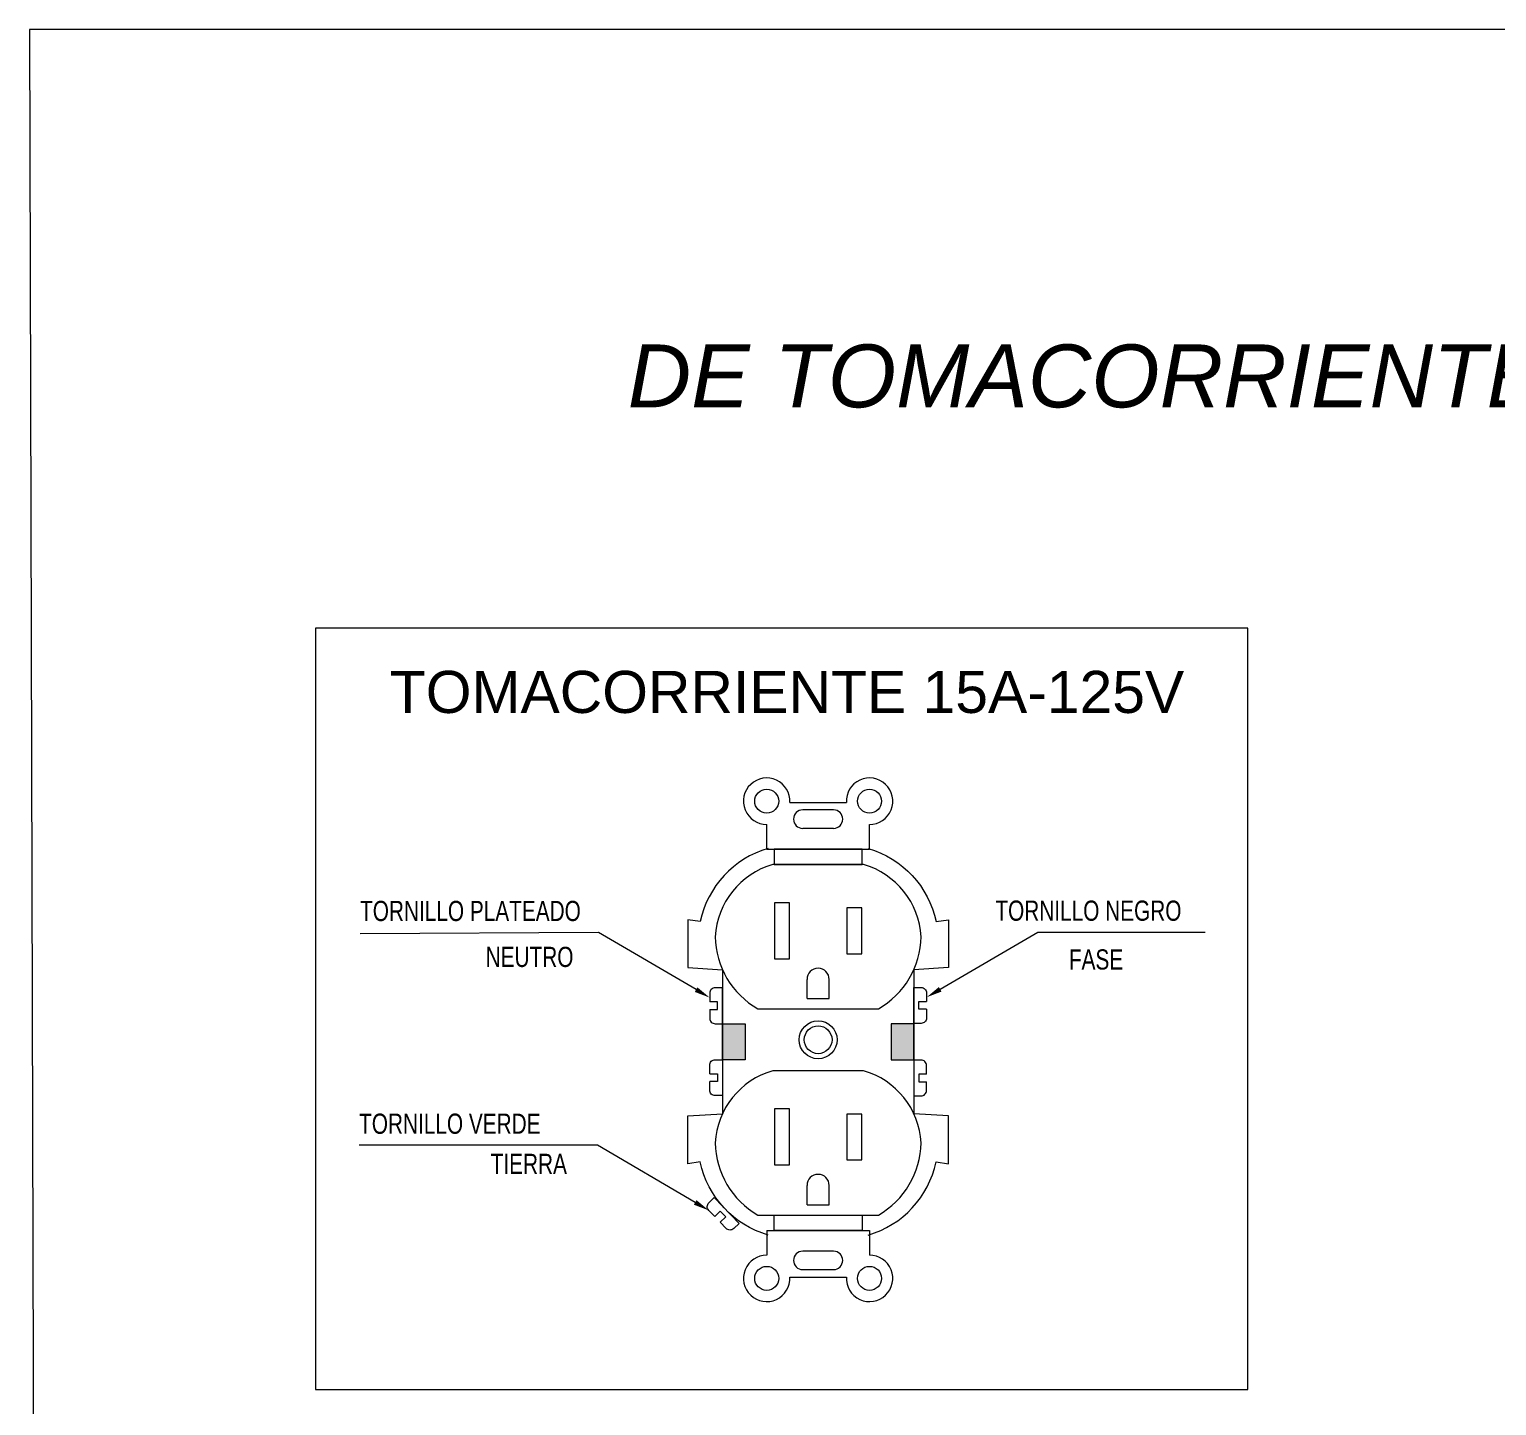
# Model space of a CAD drawing. Header units: inches. Extents: x 1693 to 10990, y 1878 to 5055.
# Drawn here: x 1869.56 to 1909.27, y 2323.72 to 2360.96 of the extents above; entities that cross this region are included whole.
import ezdxf
from ezdxf.enums import TextEntityAlignment as Align

# ---------------------------------------------------------------- set-up
doc = ezdxf.new("R2010")
doc.units = ezdxf.units.IN
for name, color, linetype, lineweight in [('AUTOS', 2, 'Continuous', 20), ('DETALLES', 4, 'Continuous', 5), ('IE-DIAGRAMA', 1, 'Continuous', 0)]:
    doc.layers.add(name, color=color, linetype=linetype, lineweight=lineweight)
doc.styles.add('ARIAL', font='arial.ttf', dxfattribs={"width": 1.2, "height": 0.4})
doc.styles.add('Roman', font='ARIALN.TTF')
doc.styles.add('SWIS', font='swisse.ttf')

msp = doc.modelspace()

# ---------------------------------------------------------------- hatches: boundary and pattern name
at = {"layer": 'DETALLES'}
h = msp.add_hatch(color=4, dxfattribs=at)
h.dxf.hatch_style = 1
h.paths.add_polyline_path([(1888.931, 2334.053), (1888.319, 2334.053), (1888.319, 2333.079), (1888.931, 2333.079)])
h = msp.add_hatch(color=4, dxfattribs=at)
h.dxf.hatch_style = 1
h.paths.add_polyline_path([(1892.886, 2333.079), (1893.498, 2333.079), (1893.498, 2334.053), (1892.886, 2334.053)])

# ---------------------------------------------------------------- linework, layer by layer
at = {"layer": 'DETALLES', "color": 4}
for p, q in [((1890.145, 2340.04), (1891.672, 2340.04)), ((1891.323, 2339.839), (1890.493, 2339.839)), ((1889.52, 2338.779), (1889.52, 2339.446)), ((1891.323, 2339.339), (1890.493, 2339.339)), ((1892.297, 2338.779), (1892.297, 2339.446)), ((1889.52, 2338.779), (1892.297, 2338.779)), ((1888.319, 2335.515), (1888.319, 2331.617)), ((1890.609, 2334.735), (1890.609, 2335.254)), ((1891.208, 2334.735), (1891.208, 2335.254)), ((1893.498, 2335.515), (1893.498, 2331.617)), ((1890.609, 2334.735), (1891.208, 2334.735)), ((1888.183, 2334.643), (1887.974, 2334.643)), ((1887.974, 2334.434), (1888.183, 2334.434)), ((1888.183, 2334.434), (1888.183, 2334.643)), ((1893.633, 2334.443), (1893.633, 2334.652)), ((1893.633, 2334.652), (1893.842, 2334.652)), ((1893.842, 2334.443), (1893.633, 2334.443)), ((1887.974, 2332.698), (1888.183, 2332.698)), ((1888.183, 2332.489), (1887.974, 2332.489)), ((1888.183, 2332.698), (1888.183, 2332.489)), ((1893.842, 2332.689), (1893.633, 2332.689)), ((1893.633, 2332.689), (1893.633, 2332.481)), ((1893.633, 2332.481), (1893.842, 2332.481)), ((1890.609, 2329.157), (1890.609, 2329.676)), ((1891.208, 2329.157), (1891.208, 2329.676)), ((1888.111, 2328.834), (1888.261, 2328.979)), ((1888.406, 2328.828), (1888.255, 2328.684)), ((1888.261, 2328.979), (1888.406, 2328.828)), ((1890.609, 2329.157), (1891.208, 2329.157)), ((1889.52, 2328.459), (1892.297, 2328.459)), ((1889.52, 2328.459), (1889.52, 2327.792)), ((1892.297, 2328.459), (1892.297, 2327.792)), ((1891.323, 2327.899), (1890.493, 2327.899)), ((1890.145, 2327.198), (1891.672, 2327.198)), ((1891.323, 2327.398), (1890.493, 2327.398))]:
    msp.add_line(p, q, dxfattribs=at)
for points in [[(1889.552, 2338.796, 0.276549), (1887.718, 2336.82), (1887.38, 2336.866), (1887.38, 2335.573), (1888.319, 2335.515)], [(1892.265, 2338.796, -0.276549), (1894.098, 2336.82), (1894.436, 2336.866), (1894.436, 2335.573), (1893.498, 2335.515)], [(1887.974, 2334.434), (1887.974, 2334.2, 0.414214), (1888.121, 2334.053), (1888.319, 2334.053), (1888.319, 2335.024), (1888.121, 2335.024, 0.414214), (1887.974, 2334.878), (1887.974, 2334.643)], [(1893.842, 2334.443), (1893.842, 2334.208, -0.414214), (1893.696, 2334.062), (1893.498, 2334.062), (1893.498, 2335.032), (1893.696, 2335.032, -0.414214), (1893.842, 2334.886), (1893.842, 2334.652)], [(1887.974, 2332.698), (1887.974, 2332.933, -0.414214), (1888.121, 2333.079), (1888.319, 2333.079), (1888.319, 2332.108), (1888.121, 2332.108, -0.414214), (1887.974, 2332.255), (1887.974, 2332.489)], [(1893.842, 2332.689), (1893.842, 2332.924, 0.414214), (1893.696, 2333.07), (1893.498, 2333.07), (1893.498, 2332.1), (1893.696, 2332.1, 0.414214), (1893.842, 2332.246), (1893.842, 2332.481)], [(1889.552, 2328.336, -0.276549), (1887.718, 2330.312), (1887.38, 2330.265), (1887.38, 2331.559), (1888.319, 2331.617)], [(1892.265, 2328.336, 0.276549), (1894.098, 2330.312), (1894.436, 2330.265), (1894.436, 2331.559), (1893.498, 2331.617)], [(1888.111, 2328.834), (1887.948, 2329.003, -0.414214), (1887.952, 2329.21), (1888.095, 2329.347), (1888.768, 2328.648), (1888.625, 2328.511, -0.414214), (1888.418, 2328.515), (1888.255, 2328.684)]]:
    msp.add_lwpolyline(points, format="xyb", dxfattribs=at)
for points in [[(1889.716, 2338.36), (1892.101, 2338.36), (1892.101, 2338.779), (1889.716, 2338.779)], [(1889.729, 2335.809), (1890.129, 2335.809), (1890.129, 2337.327), (1889.729, 2337.327)], [(1891.688, 2335.949), (1892.088, 2335.949), (1892.088, 2337.187), (1891.688, 2337.187)], [(1888.931, 2333.079), (1888.319, 2333.079), (1888.319, 2334.053), (1888.931, 2334.053)], [(1892.886, 2333.079), (1893.498, 2333.079), (1893.498, 2334.053), (1892.886, 2334.053)], [(1889.729, 2330.231), (1890.129, 2330.231), (1890.129, 2331.748), (1889.729, 2331.748)], [(1891.688, 2330.37), (1892.088, 2330.37), (1892.088, 2331.609), (1891.688, 2331.609)], [(1889.716, 2328.877), (1892.101, 2328.877), (1892.101, 2328.459), (1889.716, 2328.459)]]:
    msp.add_lwpolyline(points, close=True, dxfattribs=at)
for points in [[(1892.138, 2338.36), (1889.678, 2338.36)], [(1889.279, 2334.456), (1892.538, 2334.456)], [(1892.138, 2332.782), (1889.678, 2332.782)], [(1889.279, 2328.877), (1892.538, 2328.877)]]:
    msp.add_lwpolyline(points, dxfattribs=at)
at = {"layer": 'DETALLES', "color": 0}
for points in [[(1887.606, 2334.975), (1884.961, 2336.52), (1878.512, 2336.489)], [(1894.211, 2334.984), (1896.855, 2336.529), (1901.381, 2336.529)], [(1887.58, 2329.218), (1884.935, 2330.763), (1878.487, 2330.763)]]:
    msp.add_lwpolyline(points, dxfattribs=at)
at = {"layer": 'DETALLES', "color": 4}
for centre, radius in [((1889.516, 2340.075), 0.324), ((1892.3, 2340.075), 0.324), ((1890.908, 2333.619), 0.514), ((1890.908, 2333.619), 0.376), ((1889.516, 2327.163), 0.324), ((1892.3, 2327.163), 0.324)]:
    msp.add_circle(centre, radius, dxfattribs=at)
for centre, radius, start, end in [((1889.516, 2340.075), 0.629, 356.8072, 270.3117), ((1892.3, 2340.075), 0.629, 269.6883, 183.1928), ((1890.493, 2339.589), 0.25, 90, 270), ((1891.323, 2339.589), 0.25, 270, 90), ((1890.285, 2336.277), 2.17, 106.2326, 176.5485), ((1891.532, 2336.277), 2.17, 3.4515, 73.7674), ((1890.421, 2336.454), 2.302, 181.1534, 240.2503), ((1891.396, 2336.454), 2.302, 299.7497, 358.8466), ((1890.908, 2335.254), 0.3, 0, 180), ((1890.285, 2330.699), 2.17, 106.2326, 176.5485), ((1891.532, 2330.699), 2.17, 3.4515, 73.7674), ((1890.421, 2330.876), 2.302, 181.1534, 240.2503), ((1891.396, 2330.876), 2.302, 299.7497, 358.8466), ((1890.908, 2329.676), 0.3, 0, 180), ((1889.516, 2327.163), 0.629, 89.6883, 3.1928), ((1890.493, 2327.649), 0.25, 90, 270), ((1891.323, 2327.649), 0.25, 270, 90), ((1892.3, 2327.163), 0.629, 176.8072, 90.3117)]:
    msp.add_arc(centre, radius, start, end, dxfattribs=at)
at = {"layer": 'DETALLES', "color": 0}
for points in [[(1887.642, 2335.037), (1887.974, 2334.76), (1887.57, 2334.914)], [(1894.175, 2335.045), (1893.842, 2334.769), (1894.247, 2334.923)], [(1887.615, 2329.28), (1887.948, 2329.003), (1887.544, 2329.157)]]:
    msp.add_solid(points, dxfattribs=at)
at = {"layer": 'IE-DIAGRAMA', "linetype": 'Continuous'}
for points in [[(1869.563, 2360.961), (1869.878, 2248.804), (1993.247, 2248.804), (1992.932, 2360.961)], [(1877.305, 2324.153), (1902.539, 2324.153), (1902.539, 2344.758), (1877.305, 2344.758)]]:
    msp.add_lwpolyline(points, close=True, dxfattribs=at)

# ---------------------------------------------------------------- texts
at = {"color": 3, "insert": (1929.806, 2352.843), "char_height": 1.633141, "width": 111.93406, "attachment_point": 5, "style": 'ARIAL'}
msp.add_mtext('{\\fArial|b1|i1|c238|p34;\\H1.042x;\\L\\C0;DETALLE  \\P\\fArial|b0|i1|c0|p34;\\l DE TOMACORRIENTES , \\fArial|b0|i1|c238|p34;CONEXIÓN CAJA DE PASO\\fArial|b0|i1|c0|p34; Y DETALLES DE SALIDAS\\fArial|b0|i1|c238|p34; \\C3; }', dxfattribs=at)
at = {"layer": 'AUTOS', "color": 4, "lineweight": 25, "style": 'SWIS'}
msp.add_text('TOMACORRIENTE 15A-125V', height=1.13971, dxfattribs=at).set_placement((1890.066, 2342.462), align=Align.CENTER)
at = {"layer": 'DETALLES', "color": 0, "style": 'Roman', "width": 0.9}
for s, height, p in [('TORNILLO PLATEADO', 0.54599, (1878.512, 2336.832)), ('TORNILLO NEGRO', 0.54599, (1895.704, 2336.84)), ('NEUTRO', 0.546, (1881.911, 2335.589)), ('FASE', 0.546, (1897.693, 2335.52)), ('TORNILLO VERDE', 0.54599, (1878.486, 2331.075)), ('TIERRA', 0.546, (1882.047, 2329.988))]:
    msp.add_text(s, height=height, dxfattribs=at).set_placement(p)

doc.saveas('drawing.dxf')
